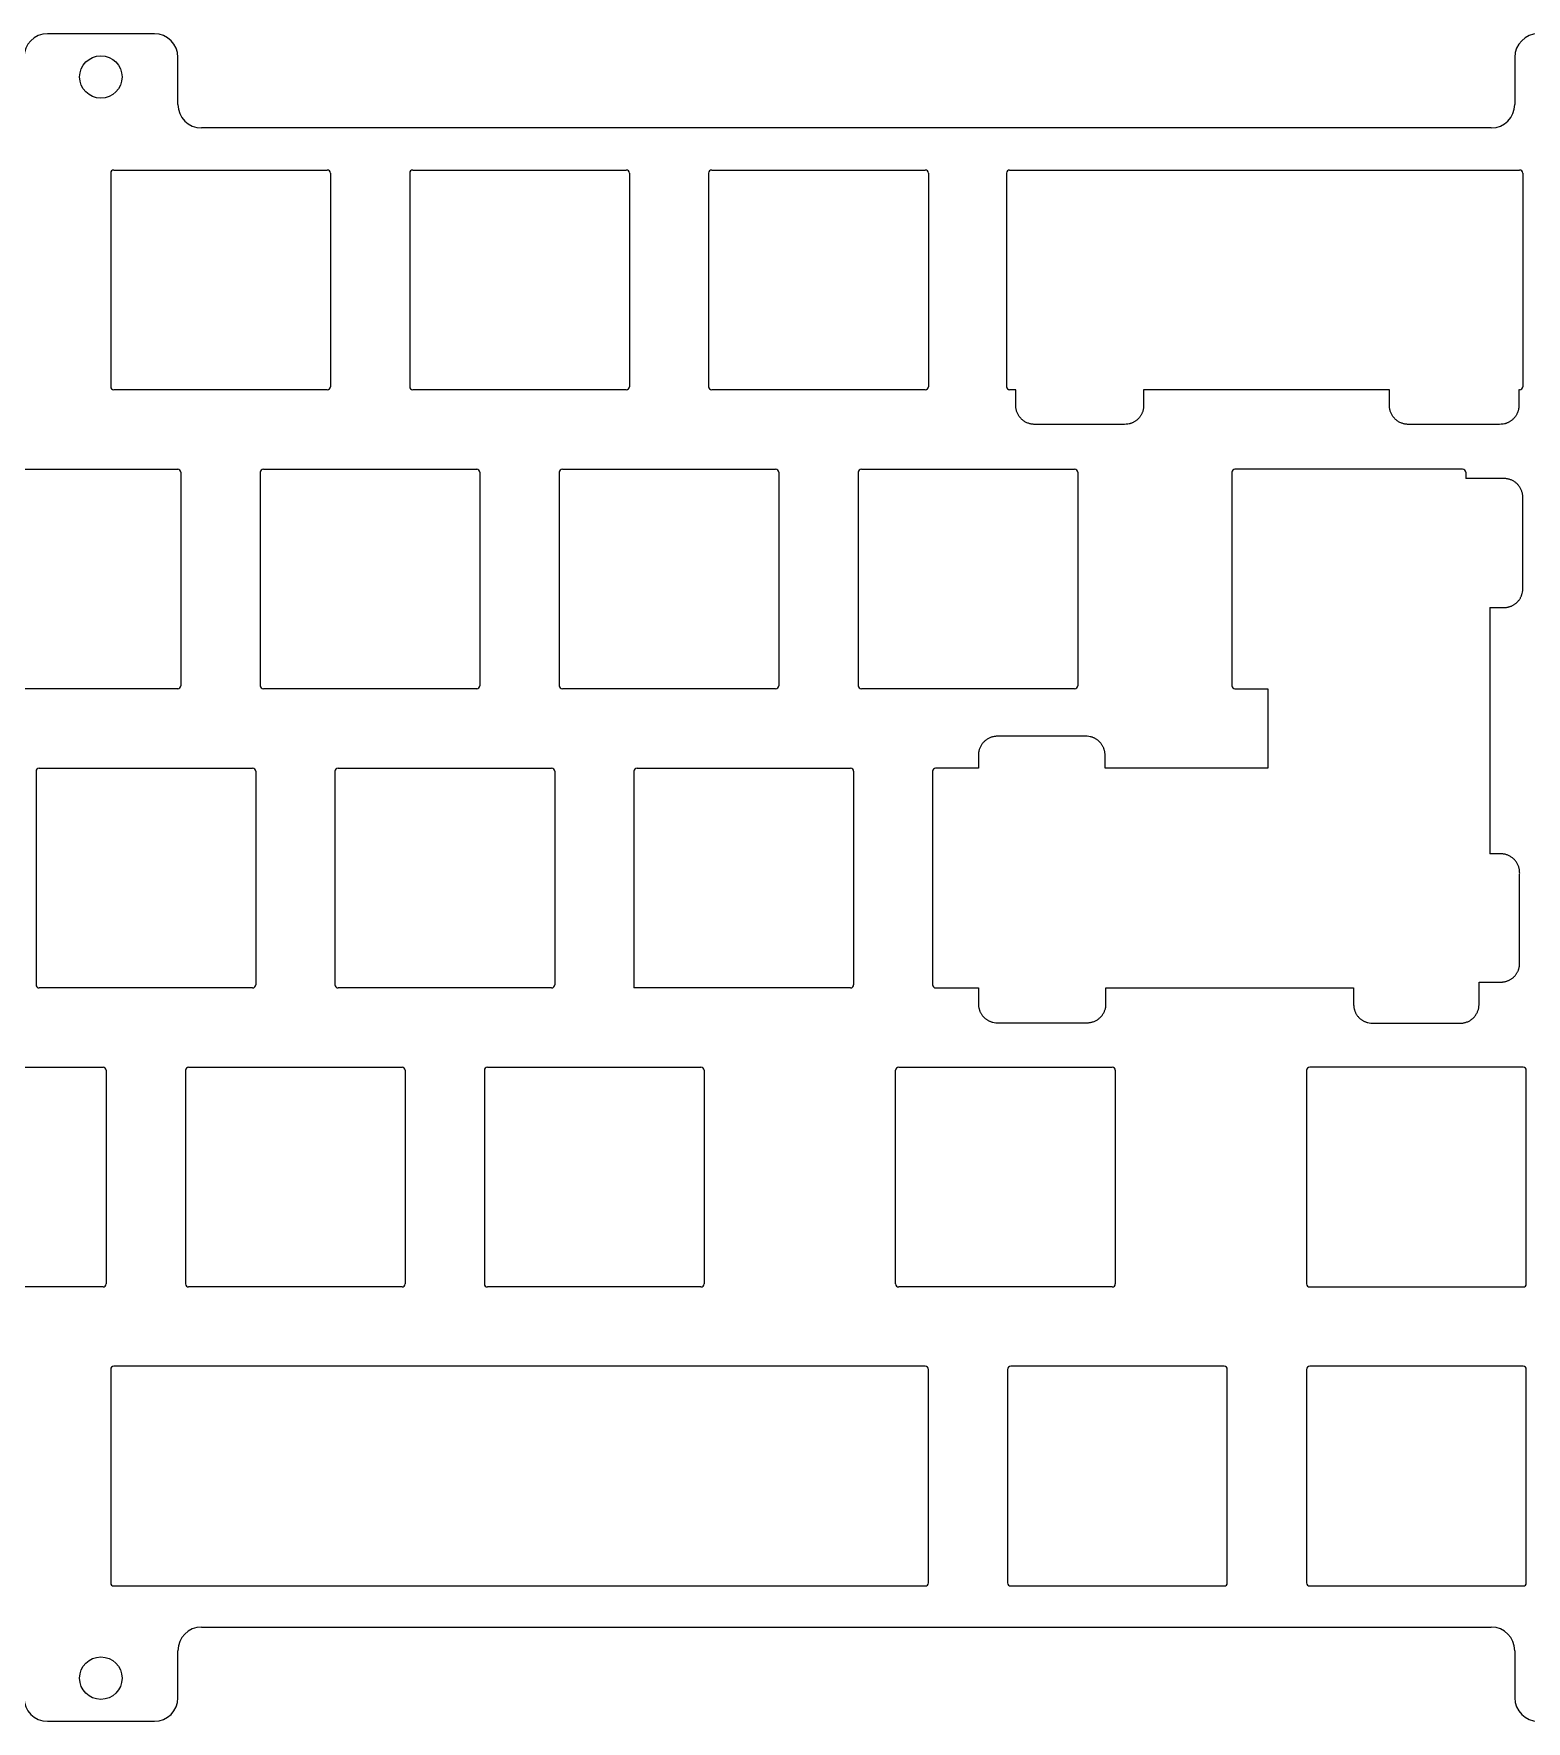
# Model space of a CAD drawing. Header units: millimetres. Extents: x 0 to 440, y 4 to 112.
# Drawn here: x 188.2 to 283.4, y 4.4 to 111.9 of the extents above; entities that cross this region are included whole.
import ezdxf

# ---------------------------------------------------------------- set-up
doc = ezdxf.new("R2010")
doc.units = ezdxf.units.MM
doc.layers.add('1', color=7, linetype='Continuous', lineweight=18)

msp = doc.modelspace()

# ---------------------------------------------------------------- linework, layer by layer
at = {"layer": '1', "linetype": 'Continuous', "lineweight": 5}
for p, q in [((195.93, 111.92), (189.12, 111.92)), ((195.93, 111.92), (189.12, 111.92)), ((189.12, 111.92), (189.12, 111.92)), ((195.93, 111.92), (195.93, 111.92)), ((197.43, 107.42), (197.43, 110.42)), ((197.43, 107.42), (197.43, 110.42)), ((197.43, 110.42), (197.43, 110.42)), ((282.62, 110.42), (282.62, 107.42)), ((282.62, 110.42), (282.62, 107.42)), ((282.62, 110.42), (282.62, 110.42)), ((197.43, 107.42), (197.43, 107.42)), ((282.62, 107.42), (282.62, 107.42)), ((281.12, 105.92), (198.93, 105.92)), ((281.12, 105.92), (198.93, 105.92)), ((198.93, 105.92), (198.93, 105.92)), ((281.12, 105.92), (281.12, 105.92)), ((193.35, 103.24), (193.35, 103.24)), ((206.95, 103.24), (206.95, 103.24)), ((212.4, 103.24), (212.4, 103.24)), ((226, 103.24), (226, 103.24)), ((231.45, 103.24), (231.45, 103.24)), ((245.05, 103.24), (245.05, 103.24)), ((250.43, 103.24), (250.43, 103.24)), ((282.93, 103.24), (282.93, 103.24)), ((193.15, 103.04), (193.15, 89.44)), ((193.15, 103.04), (193.15, 89.44)), ((193.15, 103.04), (193.15, 103.04)), ((207.15, 103.04), (207.15, 89.44)), ((207.15, 103.04), (207.15, 89.44)), ((207.15, 103.04), (207.15, 103.04)), ((212.2, 103.04), (212.2, 89.44)), ((212.2, 103.04), (212.2, 89.44)), ((212.2, 103.04), (212.2, 103.04)), ((226.2, 103.04), (226.2, 89.44)), ((226.2, 103.04), (226.2, 89.44)), ((226.2, 103.04), (226.2, 103.04)), ((231.25, 103.04), (231.25, 89.44)), ((231.25, 103.04), (231.25, 89.44)), ((231.25, 103.04), (231.25, 103.04)), ((245.25, 103.04), (245.25, 89.44)), ((245.25, 103.04), (245.25, 89.44)), ((245.25, 103.04), (245.25, 103.04)), ((250.23, 103.04), (250.23, 89.44)), ((250.23, 103.04), (250.23, 89.44)), ((250.23, 103.04), (250.23, 103.04)), ((283.13, 103.04), (283.13, 89.44)), ((283.13, 103.04), (283.13, 89.44)), ((283.13, 103.04), (283.13, 103.04)), ((193.15, 89.44), (193.15, 89.44)), ((193.35, 89.24), (193.35, 89.24)), ((206.95, 89.24), (206.95, 89.24)), ((207.15, 89.44), (207.15, 89.44)), ((212.2, 89.44), (212.2, 89.44)), ((212.4, 89.24), (212.4, 89.24)), ((226, 89.24), (226, 89.24)), ((226.2, 89.44), (226.2, 89.44)), ((231.25, 89.44), (231.25, 89.44)), ((231.45, 89.24), (231.45, 89.24)), ((245.05, 89.24), (245.05, 89.24)), ((245.25, 89.44), (245.25, 89.44)), ((250.23, 89.44), (250.23, 89.44)), ((250.43, 89.24), (250.43, 89.24)), ((250.82, 89.24), (250.82, 89.24)), ((258.97, 89.24), (258.97, 89.24)), ((274.63, 89.24), (274.63, 89.24)), ((282.88, 89.24), (282.88, 89.24)), ((282.93, 89.24), (282.93, 89.24)), ((283.13, 89.44), (283.13, 89.44)), ((197.42, 84.19), (197.42, 84.19)), ((197.62, 83.99), (197.62, 70.39)), ((197.62, 83.99), (197.62, 70.39)), ((197.62, 83.99), (197.62, 83.99)), ((202.68, 83.99), (202.68, 70.39)), ((202.68, 83.99), (202.68, 70.39)), ((202.68, 83.99), (202.68, 83.99)), ((202.88, 84.19), (202.88, 84.19)), ((216.47, 84.19), (216.47, 84.19)), ((216.67, 83.99), (216.67, 70.39)), ((216.67, 83.99), (216.67, 70.39)), ((216.67, 83.99), (216.67, 83.99)), ((221.73, 83.99), (221.73, 70.39)), ((221.73, 83.99), (221.73, 70.39)), ((221.73, 83.99), (221.73, 83.99)), ((221.93, 84.19), (221.93, 84.19)), ((235.52, 84.19), (235.52, 84.19)), ((235.72, 83.99), (235.72, 70.39)), ((235.72, 83.99), (235.72, 70.39)), ((235.72, 83.99), (235.72, 83.99)), ((240.78, 83.99), (240.78, 70.39)), ((240.78, 83.99), (240.78, 70.39)), ((240.78, 83.99), (240.78, 83.99)), ((240.98, 84.19), (240.98, 84.19)), ((254.57, 84.19), (254.57, 84.19)), ((254.77, 83.99), (254.77, 70.39)), ((254.77, 83.99), (254.77, 70.39)), ((254.77, 83.99), (254.77, 83.99)), ((264.59, 83.99), (264.59, 70.39)), ((264.59, 83.99), (264.59, 70.39)), ((264.59, 83.99), (264.59, 83.99)), ((264.79, 84.19), (264.79, 84.19)), ((279.29, 84.19), (279.29, 84.19)), ((279.49, 83.99), (279.49, 83.59)), ((279.49, 83.99), (279.49, 83.59)), ((279.49, 83.99), (279.49, 83.99)), ((279.49, 83.59), (279.49, 83.59)), ((281.02, 75.37), (281.02, 59.68)), ((281.02, 75.37), (281.02, 59.68)), ((281.02, 75.37), (281.02, 75.37)), ((197.42, 70.19), (197.42, 70.19)), ((197.62, 70.39), (197.62, 70.39)), ((202.68, 70.39), (202.68, 70.39)), ((202.88, 70.19), (202.88, 70.19)), ((216.47, 70.19), (216.47, 70.19)), ((216.67, 70.39), (216.67, 70.39)), ((221.73, 70.39), (221.73, 70.39)), ((221.93, 70.19), (221.93, 70.19)), ((235.52, 70.19), (235.52, 70.19)), ((235.72, 70.39), (235.72, 70.39)), ((240.78, 70.39), (240.78, 70.39)), ((240.98, 70.19), (240.98, 70.19)), ((254.57, 70.19), (254.57, 70.19)), ((254.77, 70.39), (254.77, 70.39)), ((264.59, 70.39), (264.59, 70.39)), ((264.79, 70.19), (264.79, 70.19)), ((266.89, 70.19), (266.89, 65.14)), ((266.89, 70.19), (266.89, 65.14)), ((266.89, 70.19), (266.89, 70.19)), ((188.39, 64.94), (188.39, 51.34)), ((188.39, 64.94), (188.39, 51.34)), ((188.39, 64.94), (188.39, 64.94)), ((188.59, 65.14), (188.59, 65.14)), ((202.19, 65.14), (202.19, 65.14)), ((202.39, 64.94), (202.39, 51.34)), ((202.39, 64.94), (202.39, 51.34)), ((202.39, 64.94), (202.39, 64.94)), ((207.44, 64.94), (207.44, 51.34)), ((207.44, 64.94), (207.44, 51.34)), ((207.44, 64.94), (207.44, 64.94)), ((207.64, 65.14), (207.64, 65.14)), ((221.24, 65.14), (221.24, 65.14)), ((221.44, 64.94), (221.44, 51.34)), ((221.44, 64.94), (221.44, 51.34)), ((221.44, 64.94), (221.44, 64.94)), ((226.49, 64.94), (226.49, 51.14)), ((226.49, 64.94), (226.49, 51.14)), ((226.49, 64.94), (226.49, 64.94)), ((226.69, 65.14), (226.69, 65.14)), ((240.29, 65.14), (240.29, 65.14)), ((240.49, 64.94), (240.49, 51.34)), ((240.49, 64.94), (240.49, 51.34)), ((240.49, 64.94), (240.49, 64.94)), ((245.51, 64.94), (245.51, 51.34)), ((245.51, 64.94), (245.51, 51.34)), ((245.51, 64.94), (245.51, 64.94)), ((245.71, 65.14), (245.71, 65.14)), ((248.44, 65.14), (248.44, 65.14)), ((256.51, 65.14), (256.51, 65.14)), ((266.89, 65.14), (266.89, 65.14)), ((281.02, 59.68), (281.02, 59.68)), ((188.39, 51.34), (188.39, 51.34)), ((188.59, 51.14), (188.59, 51.14)), ((202.19, 51.14), (202.19, 51.14)), ((202.39, 51.34), (202.39, 51.34)), ((207.44, 51.34), (207.44, 51.34)), ((207.64, 51.14), (207.64, 51.14)), ((221.24, 51.14), (221.24, 51.14)), ((221.44, 51.34), (221.44, 51.34)), ((226.49, 51.14), (226.49, 51.14)), ((240.29, 51.14), (240.29, 51.14)), ((240.49, 51.34), (240.49, 51.34)), ((245.51, 51.34), (245.51, 51.34)), ((245.71, 51.14), (245.71, 51.14)), ((248.44, 51.14), (248.44, 51.14)), ((256.57, 51.14), (256.57, 51.14)), ((272.35, 51.14), (272.35, 51.14)), ((280.34, 51.51), (280.34, 51.51)), ((192.66, 46.09), (192.66, 46.09)), ((192.86, 45.89), (192.86, 32.29)), ((192.86, 45.89), (192.86, 32.29)), ((192.86, 45.89), (192.86, 45.89)), ((197.91, 45.89), (197.91, 32.29)), ((197.91, 45.89), (197.91, 32.29)), ((197.91, 45.89), (197.91, 45.89)), ((198.11, 46.09), (198.11, 46.09)), ((211.71, 46.09), (211.71, 46.09)), ((211.91, 45.89), (211.91, 32.29)), ((211.91, 45.89), (211.91, 32.29)), ((211.91, 45.89), (211.91, 45.89)), ((216.96, 45.89), (216.96, 32.29)), ((216.96, 45.89), (216.96, 32.29)), ((216.96, 45.89), (216.96, 45.89)), ((217.16, 46.09), (217.16, 46.09)), ((230.76, 46.09), (230.76, 46.09)), ((230.96, 45.89), (230.96, 32.29)), ((230.96, 45.89), (230.96, 32.29)), ((230.96, 45.89), (230.96, 45.89)), ((243.16, 45.89), (243.16, 45.89)), ((243.16, 32.29), (243.16, 45.89)), ((243.16, 32.29), (243.16, 45.89)), ((243.36, 46.09), (243.36, 46.09)), ((243.36, 46.09), (256.96, 46.09)), ((243.36, 46.09), (256.96, 46.09)), ((256.96, 46.09), (256.96, 46.09)), ((257.16, 45.89), (257.16, 32.29)), ((257.16, 45.89), (257.16, 32.29)), ((257.16, 45.89), (257.16, 45.89)), ((269.35, 45.89), (269.35, 45.89)), ((269.35, 45.89), (269.35, 32.29)), ((269.35, 45.89), (269.35, 32.29)), ((283.15, 46.09), (269.55, 46.09)), ((283.15, 46.09), (269.55, 46.09)), ((269.55, 46.09), (269.55, 46.09)), ((283.15, 46.09), (283.15, 46.09)), ((283.35, 45.89), (283.35, 45.89)), ((283.35, 32.29), (283.35, 45.89)), ((283.35, 32.29), (283.35, 45.89)), ((192.86, 32.29), (192.86, 32.29)), ((197.91, 32.29), (197.91, 32.29)), ((211.91, 32.29), (211.91, 32.29)), ((216.96, 32.29), (216.96, 32.29)), ((230.96, 32.29), (230.96, 32.29)), ((243.16, 32.29), (243.16, 32.29)), ((257.16, 32.29), (257.16, 32.29)), ((269.35, 32.29), (269.35, 32.29)), ((283.35, 32.29), (283.35, 32.29)), ((192.66, 32.09), (192.66, 32.09)), ((198.11, 32.09), (198.11, 32.09)), ((211.71, 32.09), (211.71, 32.09)), ((217.16, 32.09), (217.16, 32.09)), ((230.76, 32.09), (230.76, 32.09)), ((256.96, 32.09), (243.36, 32.09)), ((243.36, 32.09), (243.36, 32.09)), ((256.96, 32.09), (243.36, 32.09)), ((256.96, 32.09), (256.96, 32.09)), ((269.55, 32.09), (283.15, 32.09)), ((269.55, 32.09), (283.15, 32.09)), ((269.55, 32.09), (269.55, 32.09)), ((283.15, 32.09), (283.15, 32.09)), ((245.05, 27.04), (193.35, 27.04)), ((245.05, 27.04), (193.35, 27.04)), ((193.35, 27.04), (193.35, 27.04)), ((245.05, 27.04), (245.05, 27.04)), ((264.1, 27.04), (250.5, 27.04)), ((264.1, 27.04), (250.5, 27.04)), ((250.5, 27.04), (250.5, 27.04)), ((264.1, 27.04), (264.1, 27.04)), ((283.15, 27.04), (269.55, 27.04)), ((269.55, 27.04), (269.55, 27.04)), ((283.15, 27.04), (269.55, 27.04)), ((283.15, 27.04), (283.15, 27.04)), ((193.15, 26.84), (193.15, 13.24)), ((193.15, 26.84), (193.15, 13.24)), ((193.15, 26.84), (193.15, 26.84)), ((245.25, 13.24), (245.25, 26.84)), ((245.25, 13.24), (245.25, 26.84)), ((245.25, 26.84), (245.25, 26.84)), ((250.3, 26.84), (250.3, 26.84)), ((250.3, 26.84), (250.3, 13.24)), ((250.3, 26.84), (250.3, 13.24)), ((264.3, 26.84), (264.3, 26.84)), ((264.3, 13.24), (264.3, 26.84)), ((264.3, 13.24), (264.3, 26.84)), ((269.35, 26.84), (269.35, 13.24)), ((269.35, 26.84), (269.35, 26.84)), ((269.35, 26.84), (269.35, 13.24)), ((283.35, 13.24), (283.35, 26.84)), ((283.35, 13.24), (283.35, 26.84)), ((283.35, 26.84), (283.35, 26.84)), ((193.15, 13.24), (193.15, 13.24)), ((193.35, 13.04), (245.05, 13.04)), ((193.35, 13.04), (193.35, 13.04)), ((193.35, 13.04), (245.05, 13.04)), ((245.05, 13.04), (245.05, 13.04)), ((245.25, 13.24), (245.25, 13.24)), ((250.3, 13.24), (250.3, 13.24)), ((250.5, 13.04), (250.5, 13.04)), ((250.5, 13.04), (264.1, 13.04)), ((250.5, 13.04), (264.1, 13.04)), ((264.1, 13.04), (264.1, 13.04)), ((264.3, 13.24), (264.3, 13.24)), ((269.35, 13.24), (269.35, 13.24)), ((269.55, 13.04), (283.15, 13.04)), ((269.55, 13.04), (283.15, 13.04)), ((269.55, 13.04), (269.55, 13.04)), ((283.15, 13.04), (283.15, 13.04)), ((283.35, 13.24), (283.35, 13.24)), ((198.93, 10.42), (281.12, 10.42)), ((198.93, 10.42), (281.12, 10.42)), ((198.93, 10.42), (198.93, 10.42)), ((281.12, 10.42), (281.12, 10.42)), ((197.43, 5.92), (197.43, 8.92)), ((197.43, 5.92), (197.43, 8.92)), ((197.43, 8.92), (197.43, 8.92)), ((282.62, 8.92), (282.62, 5.92)), ((282.62, 8.92), (282.62, 5.92)), ((282.62, 8.92), (282.62, 8.92)), ((197.43, 5.92), (197.43, 5.92)), ((282.62, 5.92), (282.62, 5.92)), ((189.12, 4.42), (195.93, 4.42)), ((189.12, 4.42), (195.93, 4.42)), ((189.12, 4.42), (189.12, 4.42)), ((195.93, 4.42), (195.93, 4.42))]:
    msp.add_line(p, q, dxfattribs=at)
for centre in [(192.52, 109.17), (192.52, 109.17), (192.52, 7.17), (192.52, 7.17)]:
    msp.add_circle(centre, 1.35, dxfattribs=at)
for centre, radius, start, end in [((189.12, 110.42), 1.5, 90, 180), ((189.12, 110.42), 1.5, 90, 180), ((195.93, 110.42), 1.5, 0, 90), ((195.93, 110.42), 1.5, 0, 90), ((284.12, 110.42), 1.5, 90, 180), ((284.12, 110.42), 1.5, 90, 180), ((198.93, 107.42), 1.5, 180, 270), ((198.93, 107.42), 1.5, 180, 270), ((281.12, 107.42), 1.5, 270, 360), ((281.12, 107.42), 1.5, 270, 360), ((193.35, 103.04), 0.2, 90, 180), ((193.35, 103.04), 0.2, 90, 180), ((206.95, 103.04), 0.2, 0, 90), ((206.95, 103.04), 0.2, 0, 90), ((212.4, 103.04), 0.2, 90, 180), ((212.4, 103.04), 0.2, 90, 180), ((226, 103.04), 0.2, 0, 90), ((226, 103.04), 0.2, 0, 90), ((231.45, 103.04), 0.2, 90, 180), ((231.45, 103.04), 0.2, 90, 180), ((245.05, 103.04), 0.2, 0, 90), ((245.05, 103.04), 0.2, 0, 90), ((250.43, 103.04), 0.2, 90, 180), ((250.43, 103.04), 0.2, 90, 180), ((282.93, 103.04), 0.2, 0, 90), ((282.93, 103.04), 0.2, 0, 90), ((193.35, 89.44), 0.2, 180, 270), ((193.35, 89.44), 0.2, 180, 270), ((206.95, 89.44), 0.2, 270, 360), ((206.95, 89.44), 0.2, 270, 360), ((212.4, 89.44), 0.2, 180, 270), ((212.4, 89.44), 0.2, 180, 270), ((226, 89.44), 0.2, 270, 0), ((226, 89.44), 0.2, 270, 0), ((231.45, 89.44), 0.2, 180, 270), ((231.45, 89.44), 0.2, 180, 270), ((245.05, 89.44), 0.2, 270, 0), ((245.05, 89.44), 0.2, 270, 0), ((250.43, 89.44), 0.2, 180, 270), ((250.43, 89.44), 0.2, 180, 270), ((282.93, 89.44), 0.2, 270, 0), ((282.93, 89.44), 0.2, 270, 0), ((197.42, 83.99), 0.2, 0, 90), ((197.42, 83.99), 0.2, 0, 90), ((202.88, 83.99), 0.2, 90, 180), ((202.88, 83.99), 0.2, 90, 180), ((216.47, 83.99), 0.2, 0, 90), ((216.47, 83.99), 0.2, 0, 90), ((221.93, 83.99), 0.2, 90, 180), ((221.93, 83.99), 0.2, 90, 180), ((235.52, 83.99), 0.2, 0, 90), ((235.52, 83.99), 0.2, 0, 90), ((240.98, 83.99), 0.2, 90, 180), ((240.98, 83.99), 0.2, 90, 180), ((254.57, 83.99), 0.2, 0, 90), ((254.57, 83.99), 0.2, 0, 90), ((264.79, 83.99), 0.2, 90, 180), ((264.79, 83.99), 0.2, 90, 180), ((279.29, 83.99), 0.2, 0, 90), ((279.29, 83.99), 0.2, 0, 90), ((197.42, 70.39), 0.2, 270, 0), ((197.42, 70.39), 0.2, 270, 0), ((202.88, 70.39), 0.2, 180, 270), ((202.88, 70.39), 0.2, 180, 270), ((216.47, 70.39), 0.2, 270, 0), ((216.47, 70.39), 0.2, 270, 0), ((221.93, 70.39), 0.2, 180, 270), ((221.93, 70.39), 0.2, 180, 270), ((235.52, 70.39), 0.2, 270, 360), ((235.52, 70.39), 0.2, 270, 360), ((240.98, 70.39), 0.2, 180, 270), ((240.98, 70.39), 0.2, 180, 270), ((254.57, 70.39), 0.2, 270, 360), ((254.57, 70.39), 0.2, 270, 360), ((264.79, 70.39), 0.2, 180, 270), ((264.79, 70.39), 0.2, 180, 270), ((188.59, 64.94), 0.2, 90, 180), ((188.59, 64.94), 0.2, 90, 180), ((202.19, 64.94), 0.2, 0, 90), ((202.19, 64.94), 0.2, 0, 90), ((207.64, 64.94), 0.2, 90, 180), ((207.64, 64.94), 0.2, 90, 180), ((221.24, 64.94), 0.2, 0, 90), ((221.24, 64.94), 0.2, 0, 90), ((226.69, 64.94), 0.2, 90, 180), ((226.69, 64.94), 0.2, 90, 180), ((240.29, 64.94), 0.2, 0, 90), ((240.29, 64.94), 0.2, 0, 90), ((245.71, 64.94), 0.2, 90, 180), ((245.71, 64.94), 0.2, 90, 180), ((188.59, 51.34), 0.2, 180, 270), ((188.59, 51.34), 0.2, 180, 270), ((202.19, 51.34), 0.2, 270, 360), ((202.19, 51.34), 0.2, 270, 360), ((207.64, 51.34), 0.2, 180, 270), ((207.64, 51.34), 0.2, 180, 270), ((221.24, 51.34), 0.2, 270, 0), ((221.24, 51.34), 0.2, 270, 0), ((240.29, 51.34), 0.2, 270, 0), ((240.29, 51.34), 0.2, 270, 0), ((245.71, 51.34), 0.2, 180, 270), ((245.71, 51.34), 0.2, 180, 270), ((192.66, 45.89), 0.2, 0, 90), ((192.66, 45.89), 0.2, 0, 90), ((198.11, 45.89), 0.2, 90, 180), ((198.11, 45.89), 0.2, 90, 180), ((211.71, 45.89), 0.2, 0, 90), ((211.71, 45.89), 0.2, 0, 90), ((217.16, 45.89), 0.2, 90, 180), ((217.16, 45.89), 0.2, 90, 180), ((230.76, 45.89), 0.2, 360, 90), ((230.76, 45.89), 0.2, 360, 90), ((243.36, 45.89), 0.2, 90, 180), ((243.36, 45.89), 0.2, 90, 180), ((256.96, 45.89), 0.2, 0, 90), ((256.96, 45.89), 0.2, 0, 90), ((269.55, 45.89), 0.2, 90, 180), ((269.55, 45.89), 0.2, 90, 180), ((283.15, 45.89), 0.2, 0, 90), ((283.15, 45.89), 0.2, 0, 90), ((192.66, 32.29), 0.2, 270, 0), ((192.66, 32.29), 0.2, 270, 0), ((198.11, 32.29), 0.2, 180, 270), ((198.11, 32.29), 0.2, 180, 270), ((211.71, 32.29), 0.2, 270, 360), ((211.71, 32.29), 0.2, 270, 360), ((217.16, 32.29), 0.2, 180, 270), ((217.16, 32.29), 0.2, 180, 270), ((230.76, 32.29), 0.2, 270, 0), ((230.76, 32.29), 0.2, 270, 0), ((243.36, 32.29), 0.2, 180, 270), ((243.36, 32.29), 0.2, 180, 270), ((256.96, 32.29), 0.2, 270, 0), ((256.96, 32.29), 0.2, 270, 0), ((269.55, 32.29), 0.2, 180, 270), ((269.55, 32.29), 0.2, 180, 270), ((283.15, 32.29), 0.2, 270, 0), ((283.15, 32.29), 0.2, 270, 0), ((193.35, 26.84), 0.2, 90, 180), ((193.35, 26.84), 0.2, 90, 180), ((245.05, 26.84), 0.2, 0, 90), ((245.05, 26.84), 0.2, 0, 90), ((250.5, 26.84), 0.2, 90, 180), ((250.5, 26.84), 0.2, 90, 180), ((264.1, 26.84), 0.2, 0, 90), ((264.1, 26.84), 0.2, 0, 90), ((269.55, 26.84), 0.2, 90, 180), ((269.55, 26.84), 0.2, 90, 180), ((283.15, 26.84), 0.2, 0, 90), ((283.15, 26.84), 0.2, 0, 90), ((193.35, 13.24), 0.2, 180, 270), ((193.35, 13.24), 0.2, 180, 270), ((245.05, 13.24), 0.2, 270, 0), ((245.05, 13.24), 0.2, 270, 0), ((250.5, 13.24), 0.2, 180, 270), ((250.5, 13.24), 0.2, 180, 270), ((264.1, 13.24), 0.2, 270, 0), ((264.1, 13.24), 0.2, 270, 0), ((269.55, 13.24), 0.2, 180, 270), ((269.55, 13.24), 0.2, 180, 270), ((283.15, 13.24), 0.2, 270, 0), ((283.15, 13.24), 0.2, 270, 0), ((198.93, 8.92), 1.5, 90, 180), ((198.93, 8.92), 1.5, 90, 180), ((281.12, 8.92), 1.5, 0, 90), ((281.12, 8.92), 1.5, 0, 90), ((189.12, 5.92), 1.5, 180, 270), ((189.12, 5.92), 1.5, 180, 270), ((195.93, 5.92), 1.5, 270, 360), ((195.93, 5.92), 1.5, 270, 360), ((284.12, 5.92), 1.5, 180, 270), ((284.12, 5.92), 1.5, 180, 270)]:
    msp.add_arc(centre, radius, start, end, dxfattribs=at)
for points in [[(193.35, 103.24), (197.88, 103.24), (202.42, 103.24), (206.95, 103.24)], [(193.35, 103.24), (197.88, 103.24), (202.42, 103.24), (206.95, 103.24)], [(212.4, 103.24), (216.93, 103.24), (221.47, 103.24), (226, 103.24)], [(212.4, 103.24), (216.93, 103.24), (221.47, 103.24), (226, 103.24)], [(231.45, 103.24), (235.98, 103.24), (240.52, 103.24), (245.05, 103.24)], [(231.45, 103.24), (235.98, 103.24), (240.52, 103.24), (245.05, 103.24)], [(250.43, 103.24), (261.26, 103.24), (272.1, 103.24), (282.93, 103.24)], [(250.43, 103.24), (261.26, 103.24), (272.1, 103.24), (282.93, 103.24)], [(206.95, 89.24), (202.42, 89.24), (197.88, 89.24), (193.35, 89.24)], [(206.95, 89.24), (202.42, 89.24), (197.88, 89.24), (193.35, 89.24)], [(226, 89.24), (221.47, 89.24), (216.93, 89.24), (212.4, 89.24)], [(226, 89.24), (221.47, 89.24), (216.93, 89.24), (212.4, 89.24)], [(245.05, 89.24), (240.52, 89.24), (235.98, 89.24), (231.45, 89.24)], [(245.05, 89.24), (240.52, 89.24), (235.98, 89.24), (231.45, 89.24)], [(250.82, 89.24), (250.69, 89.24), (250.56, 89.24), (250.43, 89.24)], [(250.82, 89.24), (250.69, 89.24), (250.56, 89.24), (250.43, 89.24)], [(274.63, 89.24), (269.41, 89.24), (264.19, 89.24), (258.97, 89.24)], [(274.63, 89.24), (269.41, 89.24), (264.19, 89.24), (258.97, 89.24)], [(282.93, 89.24), (282.91, 89.24), (282.89, 89.24), (282.88, 89.24)], [(282.93, 89.24), (282.91, 89.24), (282.89, 89.24), (282.88, 89.24)], [(183.83, 84.19), (188.36, 84.19), (192.89, 84.19), (197.42, 84.19)], [(183.83, 84.19), (188.36, 84.19), (192.89, 84.19), (197.42, 84.19)], [(202.88, 84.19), (207.41, 84.19), (211.94, 84.19), (216.47, 84.19)], [(202.88, 84.19), (207.41, 84.19), (211.94, 84.19), (216.47, 84.19)], [(221.93, 84.19), (226.46, 84.19), (230.99, 84.19), (235.52, 84.19)], [(221.93, 84.19), (226.46, 84.19), (230.99, 84.19), (235.52, 84.19)], [(240.98, 84.19), (245.51, 84.19), (250.04, 84.19), (254.57, 84.19)], [(240.98, 84.19), (245.51, 84.19), (250.04, 84.19), (254.57, 84.19)], [(279.29, 84.19), (274.46, 84.19), (269.62, 84.19), (264.79, 84.19)], [(279.29, 84.19), (274.46, 84.19), (269.62, 84.19), (264.79, 84.19)], [(197.42, 70.19), (192.89, 70.19), (188.36, 70.19), (183.83, 70.19)], [(197.42, 70.19), (192.89, 70.19), (188.36, 70.19), (183.83, 70.19)], [(216.47, 70.19), (211.94, 70.19), (207.41, 70.19), (202.88, 70.19)], [(216.47, 70.19), (211.94, 70.19), (207.41, 70.19), (202.88, 70.19)], [(235.52, 70.19), (230.99, 70.19), (226.46, 70.19), (221.93, 70.19)], [(235.52, 70.19), (230.99, 70.19), (226.46, 70.19), (221.93, 70.19)], [(254.57, 70.19), (250.04, 70.19), (245.51, 70.19), (240.98, 70.19)], [(254.57, 70.19), (250.04, 70.19), (245.51, 70.19), (240.98, 70.19)], [(264.79, 70.19), (265.49, 70.19), (266.19, 70.19), (266.89, 70.19)], [(264.79, 70.19), (265.49, 70.19), (266.19, 70.19), (266.89, 70.19)], [(188.59, 65.14), (193.12, 65.14), (197.65, 65.14), (202.19, 65.14)], [(188.59, 65.14), (193.12, 65.14), (197.65, 65.14), (202.19, 65.14)], [(207.64, 65.14), (212.17, 65.14), (216.7, 65.14), (221.24, 65.14)], [(207.64, 65.14), (212.17, 65.14), (216.7, 65.14), (221.24, 65.14)], [(226.69, 65.14), (231.22, 65.14), (235.75, 65.14), (240.29, 65.14)], [(226.69, 65.14), (231.22, 65.14), (235.75, 65.14), (240.29, 65.14)], [(248.44, 65.14), (247.53, 65.14), (246.62, 65.14), (245.71, 65.14)], [(248.44, 65.14), (247.53, 65.14), (246.62, 65.14), (245.71, 65.14)], [(266.89, 65.14), (263.43, 65.14), (259.97, 65.14), (256.51, 65.14)], [(266.89, 65.14), (263.43, 65.14), (259.97, 65.14), (256.51, 65.14)], [(202.19, 51.14), (197.65, 51.14), (193.12, 51.14), (188.59, 51.14)], [(202.19, 51.14), (197.65, 51.14), (193.12, 51.14), (188.59, 51.14)], [(221.24, 51.14), (216.7, 51.14), (212.17, 51.14), (207.64, 51.14)], [(221.24, 51.14), (216.7, 51.14), (212.17, 51.14), (207.64, 51.14)], [(240.29, 51.14), (235.69, 51.14), (231.09, 51.14), (226.49, 51.14)], [(240.29, 51.14), (235.69, 51.14), (231.09, 51.14), (226.49, 51.14)], [(245.71, 51.14), (246.62, 51.14), (247.53, 51.14), (248.44, 51.14)], [(245.71, 51.14), (246.62, 51.14), (247.53, 51.14), (248.44, 51.14)], [(256.57, 51.14), (261.83, 51.14), (267.09, 51.14), (272.35, 51.14)], [(256.57, 51.14), (261.83, 51.14), (267.09, 51.14), (272.35, 51.14)], [(179.06, 46.09), (183.6, 46.09), (188.13, 46.09), (192.66, 46.09)], [(179.06, 46.09), (183.6, 46.09), (188.13, 46.09), (192.66, 46.09)], [(198.11, 46.09), (202.65, 46.09), (207.18, 46.09), (211.71, 46.09)], [(198.11, 46.09), (202.65, 46.09), (207.18, 46.09), (211.71, 46.09)], [(217.16, 46.09), (221.7, 46.09), (226.23, 46.09), (230.76, 46.09)], [(217.16, 46.09), (221.7, 46.09), (226.23, 46.09), (230.76, 46.09)], [(192.66, 32.09), (188.13, 32.09), (183.6, 32.09), (179.06, 32.09)], [(192.66, 32.09), (188.13, 32.09), (183.6, 32.09), (179.06, 32.09)], [(211.71, 32.09), (207.18, 32.09), (202.65, 32.09), (198.11, 32.09)], [(211.71, 32.09), (207.18, 32.09), (202.65, 32.09), (198.11, 32.09)], [(230.76, 32.09), (226.23, 32.09), (221.7, 32.09), (217.16, 32.09)], [(230.76, 32.09), (226.23, 32.09), (221.7, 32.09), (217.16, 32.09)]]:
    msp.add_open_spline(points, degree=3, dxfattribs=at)
for points, weights, knots in [([(258.97, 89.24), (258.97, 88.9), (258.97, 88.57), (258.97, 88.24), (258.97, 87.54), (258.47, 87.04), (257.77, 87.04), (255.85, 87.04), (253.94, 87.04), (252.02, 87.04), (251.32, 87.04), (250.82, 87.54), (250.82, 88.24), (250.82, 88.57), (250.82, 88.9), (250.82, 89.24)], [1, 1, 1, 1, 0.804737854124, 0.804737854124, 1, 1, 1, 1, 0.804737854124, 0.804737854124, 1, 1, 1, 1], [0, 0, 0, 0, 1.218265, 1.218265, 1.218265, 3.294477, 3.294477, 3.294477, 8.953057, 8.953057, 8.953057, 10.623864, 10.623864, 10.623864, 11.412816, 11.412816, 11.412816, 11.412816]), ([(258.97, 89.24), (258.97, 88.9), (258.97, 88.57), (258.97, 88.24), (258.97, 87.54), (258.47, 87.04), (257.77, 87.04), (255.85, 87.04), (253.94, 87.04), (252.02, 87.04), (251.32, 87.04), (250.82, 87.54), (250.82, 88.24), (250.82, 88.57), (250.82, 88.9), (250.82, 89.24)], [1, 1, 1, 1, 0.804737854124, 0.804737854124, 1, 1, 1, 1, 0.804737854124, 0.804737854124, 1, 1, 1, 1], [0, 0, 0, 0, 1.218265, 1.218265, 1.218265, 3.294477, 3.294477, 3.294477, 8.953057, 8.953057, 8.953057, 10.623864, 10.623864, 10.623864, 11.412816, 11.412816, 11.412816, 11.412816]), ([(282.88, 89.24), (282.88, 88.9), (282.88, 88.57), (282.88, 88.24), (282.88, 87.54), (282.38, 87.04), (281.68, 87.04), (279.73, 87.04), (277.78, 87.04), (275.83, 87.04), (275.13, 87.04), (274.63, 87.54), (274.63, 88.24), (274.63, 88.57), (274.63, 88.9), (274.63, 89.24)], [1, 1, 1, 1, 0.804737854124, 0.804737854124, 1, 1, 1, 1, 0.804737854124, 0.804737854124, 1, 1, 1, 1], [0, 0, 0, 0, 1.218433, 1.218433, 1.218433, 3.29493, 3.29493, 3.29493, 9.055139, 9.055139, 9.055139, 10.726176, 10.726176, 10.726176, 11.515236, 11.515236, 11.515236, 11.515236]), ([(282.88, 89.24), (282.88, 88.9), (282.88, 88.57), (282.88, 88.24), (282.88, 87.54), (282.38, 87.04), (281.68, 87.04), (279.73, 87.04), (277.78, 87.04), (275.83, 87.04), (275.13, 87.04), (274.63, 87.54), (274.63, 88.24), (274.63, 88.57), (274.63, 88.9), (274.63, 89.24)], [1, 1, 1, 1, 0.804737854124, 0.804737854124, 1, 1, 1, 1, 0.804737854124, 0.804737854124, 1, 1, 1, 1], [0, 0, 0, 0, 1.218433, 1.218433, 1.218433, 3.29493, 3.29493, 3.29493, 9.055139, 9.055139, 9.055139, 10.726176, 10.726176, 10.726176, 11.515236, 11.515236, 11.515236, 11.515236]), ([(281.02, 75.37), (281.32, 75.37), (281.62, 75.37), (281.93, 75.37), (282.63, 75.37), (283.13, 75.86), (283.13, 76.57), (283.13, 78.51), (283.13, 80.45), (283.13, 82.39), (283.13, 83.09), (282.63, 83.59), (281.93, 83.59), (281.12, 83.59), (280.3, 83.59), (279.49, 83.59)], [1, 1, 1, 1, 0.804737854124, 0.804737854124, 1, 1, 1, 1, 0.804737854124, 0.804737854124, 1, 1, 1, 1], [0, 0, 0, 0, 1.13822, 1.13822, 1.13822, 3.26748, 3.26748, 3.26748, 9.142561, 9.142561, 9.142561, 10.856058, 10.856058, 10.856058, 12.834242, 12.834242, 12.834242, 12.834242]), ([(281.02, 75.37), (281.32, 75.37), (281.62, 75.37), (281.93, 75.37), (282.63, 75.37), (283.13, 75.86), (283.13, 76.57), (283.13, 78.51), (283.13, 80.45), (283.13, 82.39), (283.13, 83.09), (282.63, 83.59), (281.93, 83.59), (281.12, 83.59), (280.3, 83.59), (279.49, 83.59)], [1, 1, 1, 1, 0.804737854124, 0.804737854124, 1, 1, 1, 1, 0.804737854124, 0.804737854124, 1, 1, 1, 1], [0, 0, 0, 0, 1.13822, 1.13822, 1.13822, 3.26748, 3.26748, 3.26748, 9.142561, 9.142561, 9.142561, 10.856058, 10.856058, 10.856058, 12.834242, 12.834242, 12.834242, 12.834242]), ([(256.51, 65.14), (256.51, 65.41), (256.51, 65.69), (256.51, 65.97), (256.51, 66.67), (256.01, 67.17), (255.31, 67.17), (253.42, 67.17), (251.53, 67.17), (249.64, 67.17), (248.94, 67.17), (248.44, 66.67), (248.44, 65.97), (248.44, 65.69), (248.44, 65.41), (248.44, 65.14)], [1, 1, 1, 1, 0.804737854124, 0.804737854124, 1, 1, 1, 1, 0.804737854124, 0.804737854124, 1, 1, 1, 1], [0, 0, 0, 0, 1.017835, 1.017835, 1.017835, 3.094294, 3.094294, 3.094294, 8.672929, 8.672929, 8.672929, 10.343934, 10.343934, 10.343934, 11.003087, 11.003087, 11.003087, 11.003087]), ([(256.51, 65.14), (256.51, 65.41), (256.51, 65.69), (256.51, 65.97), (256.51, 66.67), (256.01, 67.17), (255.31, 67.17), (253.42, 67.17), (251.53, 67.17), (249.64, 67.17), (248.94, 67.17), (248.44, 66.67), (248.44, 65.97), (248.44, 65.69), (248.44, 65.41), (248.44, 65.14)], [1, 1, 1, 1, 0.804737854124, 0.804737854124, 1, 1, 1, 1, 0.804737854124, 0.804737854124, 1, 1, 1, 1], [0, 0, 0, 0, 1.017835, 1.017835, 1.017835, 3.094294, 3.094294, 3.094294, 8.672929, 8.672929, 8.672929, 10.343934, 10.343934, 10.343934, 11.003087, 11.003087, 11.003087, 11.003087]), ([(280.34, 51.51), (280.81, 51.51), (281.27, 51.51), (281.73, 51.51), (282.44, 51.51), (282.93, 52.01), (282.93, 52.71), (282.93, 54.63), (282.93, 56.56), (282.93, 58.48), (282.93, 59.18), (282.44, 59.68), (281.73, 59.68), (281.49, 59.68), (281.26, 59.68), (281.02, 59.68)], [1, 1, 1, 1, 0.804737854124, 0.804737854124, 1, 1, 1, 1, 0.804737854125, 0.804737854125, 1, 1, 1, 1], [0, 0, 0, 0, 1.679335, 1.679335, 1.679335, 3.729504, 3.729504, 3.729504, 9.331484, 9.331484, 9.331484, 10.981332, 10.981332, 10.981332, 11.539225, 11.539225, 11.539225, 11.539225]), ([(280.34, 51.51), (280.81, 51.51), (281.27, 51.51), (281.73, 51.51), (282.44, 51.51), (282.93, 52.01), (282.93, 52.71), (282.93, 54.63), (282.93, 56.56), (282.93, 58.48), (282.93, 59.18), (282.44, 59.68), (281.73, 59.68), (281.49, 59.68), (281.26, 59.68), (281.02, 59.68)], [1, 1, 1, 1, 0.804737854124, 0.804737854124, 1, 1, 1, 1, 0.804737854125, 0.804737854125, 1, 1, 1, 1], [0, 0, 0, 0, 1.679335, 1.679335, 1.679335, 3.729504, 3.729504, 3.729504, 9.331484, 9.331484, 9.331484, 10.981332, 10.981332, 10.981332, 11.539225, 11.539225, 11.539225, 11.539225]), ([(248.44, 51.14), (248.44, 50.8), (248.44, 50.46), (248.44, 50.12), (248.44, 49.42), (248.94, 48.92), (249.64, 48.92), (251.55, 48.92), (253.46, 48.92), (255.37, 48.92), (256.07, 48.92), (256.57, 49.42), (256.57, 50.12), (256.57, 50.46), (256.57, 50.8), (256.57, 51.14)], [1, 1, 1, 1, 0.804737854124, 0.804737854124, 1, 1, 1, 1, 0.804737854124, 0.804737854124, 1, 1, 1, 1], [0, 0, 0, 0, 1.244293, 1.244293, 1.244293, 3.320386, 3.320386, 3.320386, 8.958217, 8.958217, 8.958217, 10.628928, 10.628928, 10.628928, 11.434735, 11.434735, 11.434735, 11.434735]), ([(248.44, 51.14), (248.44, 50.8), (248.44, 50.46), (248.44, 50.12), (248.44, 49.42), (248.94, 48.92), (249.64, 48.92), (251.55, 48.92), (253.46, 48.92), (255.37, 48.92), (256.07, 48.92), (256.57, 49.42), (256.57, 50.12), (256.57, 50.46), (256.57, 50.8), (256.57, 51.14)], [1, 1, 1, 1, 0.804737854124, 0.804737854124, 1, 1, 1, 1, 0.804737854124, 0.804737854124, 1, 1, 1, 1], [0, 0, 0, 0, 1.244293, 1.244293, 1.244293, 3.320386, 3.320386, 3.320386, 8.958217, 8.958217, 8.958217, 10.628928, 10.628928, 10.628928, 11.434735, 11.434735, 11.434735, 11.434735]), ([(272.35, 51.14), (272.35, 50.79), (272.35, 50.44), (272.35, 50.09), (272.35, 49.38), (272.85, 48.89), (273.55, 48.89), (275.42, 48.89), (277.28, 48.89), (279.14, 48.89), (279.85, 48.89), (280.34, 49.38), (280.34, 50.09), (280.34, 50.56), (280.34, 51.04), (280.34, 51.51)], [1, 1, 1, 1, 0.804737854124, 0.804737854124, 1, 1, 1, 1, 0.804737854124, 0.804737854124, 1, 1, 1, 1], [0, 0, 0, 0, 1.292045, 1.292045, 1.292045, 3.381615, 3.381615, 3.381615, 8.921609, 8.921609, 8.921609, 10.603166, 10.603166, 10.603166, 11.740554, 11.740554, 11.740554, 11.740554]), ([(272.35, 51.14), (272.35, 50.79), (272.35, 50.44), (272.35, 50.09), (272.35, 49.38), (272.85, 48.89), (273.55, 48.89), (275.42, 48.89), (277.28, 48.89), (279.14, 48.89), (279.85, 48.89), (280.34, 49.38), (280.34, 50.09), (280.34, 50.56), (280.34, 51.04), (280.34, 51.51)], [1, 1, 1, 1, 0.804737854124, 0.804737854124, 1, 1, 1, 1, 0.804737854124, 0.804737854124, 1, 1, 1, 1], [0, 0, 0, 0, 1.292045, 1.292045, 1.292045, 3.381615, 3.381615, 3.381615, 8.921609, 8.921609, 8.921609, 10.603166, 10.603166, 10.603166, 11.740554, 11.740554, 11.740554, 11.740554])]:
    msp.add_rational_spline(points, weights, degree=3, knots=knots, dxfattribs=at)

doc.saveas('drawing.dxf')
